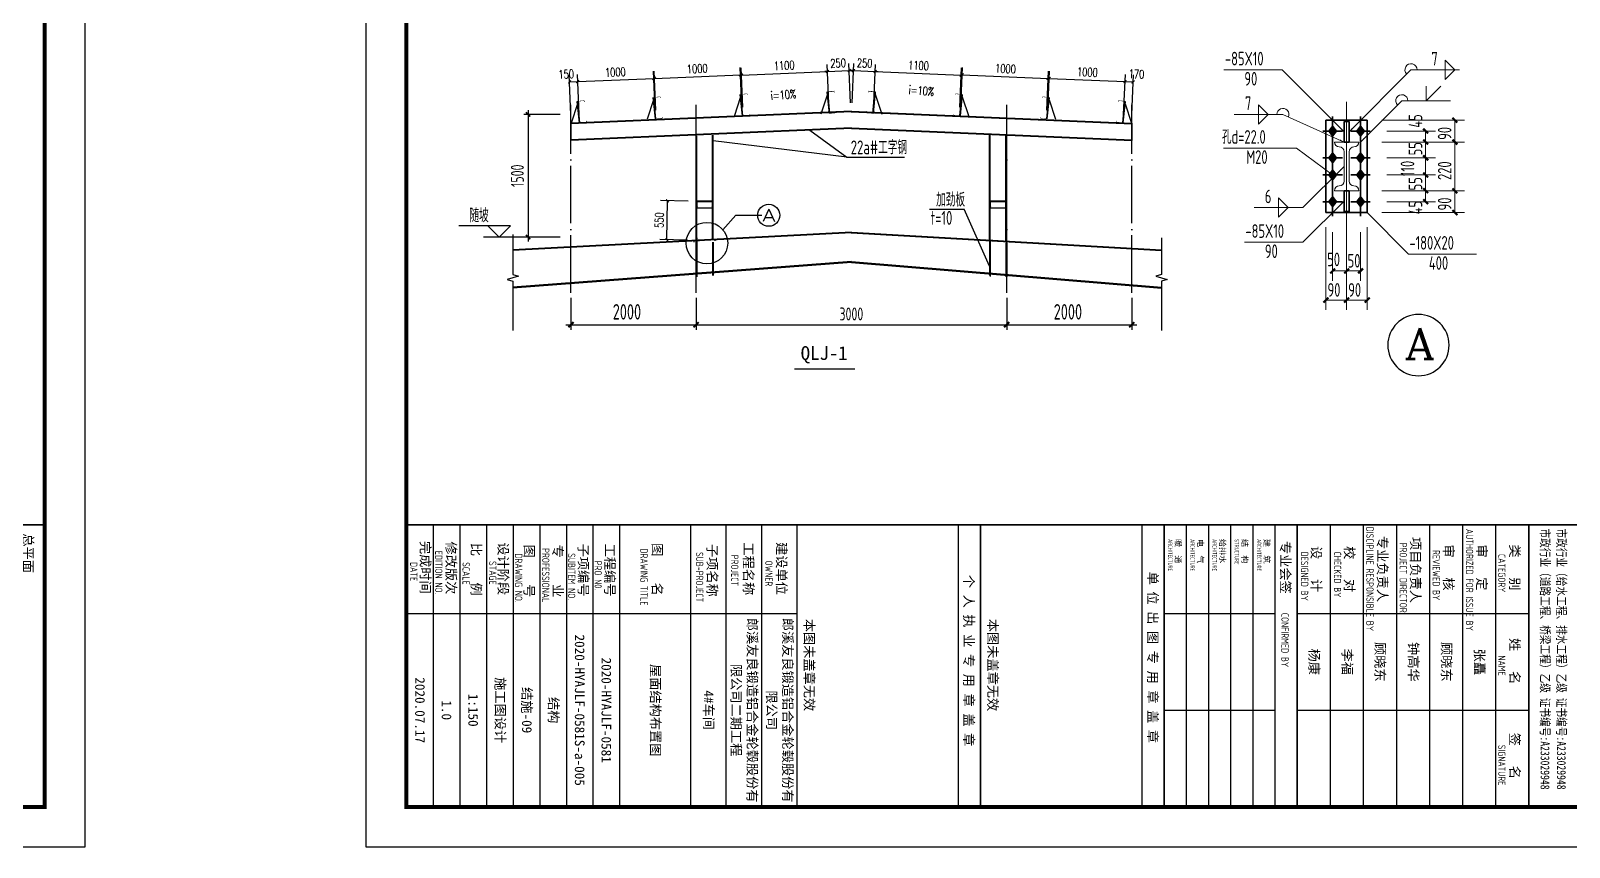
# Model space of a CAD drawing. Extents: x 14475413 to 15955882, y -732572 to -282951.
# Drawn here: x 15180062 to 15237268, y -624475 to -594093 of the extents above; entities that cross this region are included whole.
import ezdxf
from ezdxf.enums import TextEntityAlignment as Align

# ---------------------------------------------------------------- set-up
doc = ezdxf.new("R2010")
doc.units = 0
doc.header["$LTSCALE"] = 1000
doc.header["$MEASUREMENT"] = 0
doc.linetypes.add('6', pattern=[8.75, 5, -1.25, 1.25, -1.25])
doc.linetypes.add('DOTE', pattern=[2.42, 2, -0.2, 0.02, -0.2])
for name, color, linetype, lineweight in [('10', 7, 'Continuous', 35), ('1000', 2, 'Continuous', 35), ('尺寸标注', 9, 'Continuous', 18), ('焊缝标注', 9, 'Continuous', 18), ('编号标注', 9, 'Continuous', 18), ('螺栓孔标注', 9, 'Continuous', 18), ('钢板标注', 9, 'Continuous', 18)]:
    doc.layers.add(name, color=color, linetype=linetype, lineweight=lineweight)
for name, color, linetype in [('3T_WOOD', 21, 'Continuous'), ('AXIS_TEXT', 7, 'Continuous'), ('CCX', 140, 'Continuous'), ('DOTE', 1, 'DOTE'), ('OTHER', 7, 'Continuous'), ('PUB_DIM', 3, 'Continuous'), ('PUB_TEXT', 7, 'Continuous'), ('PUB_TITLE', 4, 'Continuous'), ('ROOF', 4, 'Continuous'), ('TEXT', 7, 'Continuous'), ('TK', 4, 'Continuous')]:
    doc.layers.add(name, color=color, linetype=linetype)
doc.styles.add('-宋体', font='', dxfattribs={"width": 0.8})
doc.styles.add('_TCH_AXIS', font='COMPLEX', dxfattribs={"bigfont": 'GBCBIG'})
doc.styles.add('_TCH_DIM', font='SIMPLEX', dxfattribs={"bigfont": 'GBCBIG'})
doc.styles.add('_TCH_DIM_T3', font='SIMPLEX', dxfattribs={"width": 0.705882, "bigfont": 'GBCBIG'})
doc.styles.add('COMP', font='COMPLEX.shx', dxfattribs={"bigfont": 'hztxt'})
doc.styles.add('COMPLEX', font='COMPLEX')
doc.styles.add('TSSD_Dimension', font='Tssdeng.shx', dxfattribs={"width": 0.7, "bigfont": 'hztxt.shx'})
doc.styles.add('TSSD_REIN', font='tssdeng.shx', dxfattribs={"width": 0.7, "bigfont": 'tssdchn.shx'})
doc.styles.add('图签宋体', font='', dxfattribs={"height": 300})
doc.styles.get('-宋体').set_extended_font_data('SimSun')
doc.styles.get('图签宋体').set_extended_font_data('NSimSun')
doc.dimstyles.new('_TCH_ARCH&&100', dxfattribs={"dimtxt": 297.5, "dimasz": 100, "dimexe": 250, "dimexo": 300, "dimgap": 126.25, "dimtad": 1, "dimdec": 0, "dimzin": 0, "dimdsep": 46, "dimtxsty": '_TCH_DIM_T3', "dimblk": 'ARCHTICK', "dimcen": 0.09, "dimclrt": 7, "dimazin": 2, "dimtfac": 1, "dimtdec": 0, "dimtix": 1, "dimtmove": 2, "dimatfit": 3, "dimfxl": 0, "dimtolj": 1, "dimtzin": 0, "dimarcsym": 0})
doc.dimstyles.new('TSSD_100_150', dxfattribs={"dimtxt": 450, "dimasz": 150, "dimexe": 150, "dimexo": 375, "dimgap": 150, "dimtad": 1, "dimdec": 0, "dimlfac": 0.666667, "dimzin": 0, "dimdsep": 46, "dimtxsty": 'TSSD_Dimension', "dimblk": 'ARCHTICK', "dimcen": 0, "dimdle": 150, "dimclrt": 7, "dimadec": 0, "dimazin": 0, "dimtfac": 1, "dimtdec": 0, "dimtix": 1, "dimtmove": 2, "dimatfit": 3, "dimldrblk": 'ARCHTICK', "dimfxl": 0, "dimtolj": 1, "dimtzin": 0, "dimarcsym": 0})

# ---------------------------------------------------------------- blocks, each defined once
blk = doc.blocks.new('GeYuanFrame_06426440', base_point=(20.09, 4.53))
at = {"layer": 'PUB_TITLE'}
for points in [[(1013.09, 235.33), (1013.09, 292.73)], [(1037.09, 235.33), (1037.09, 292.73)], [(1013.09, 202.33), (1013.09, 229.83)], [(1037.09, 202.33), (1037.09, 229.83)], [(1013.09, 14.53), (1013.09, 111.33)]]:
    blk.add_lwpolyline(points, dxfattribs=at)
at = {"layer": 'TK'}
for p, q in [((991.09, 284.53), (1061.09, 284.53)), ((991.09, 276.33), (1061.09, 276.33)), ((991.09, 268.13), (1061.09, 268.13)), ((991.09, 259.93), (1061.09, 259.93)), ((991.09, 251.73), (1061.09, 251.73)), ((991.09, 243.53), (1061.09, 243.53)), ((991.09, 235.33), (1061.09, 235.33)), ((991.09, 235.33), (1061.09, 235.33)), ((991.09, 102.53), (1061.09, 102.53)), ((991.09, 93.73), (1061.09, 93.73)), ((991.09, 84.93), (1013.09, 84.93)), ((991.09, 84.93), (1061.09, 84.93)), ((991.09, 67.37), (1061.09, 67.37)), ((991.09, 67.33), (1061.09, 67.33)), ((991.09, 60.77), (1061.09, 60.77)), ((991.09, 54.17), (1061.09, 54.17)), ((991.09, 47.57), (1061.09, 47.57)), ((991.09, 40.97), (1061.09, 40.97)), ((991.09, 34.37), (1061.09, 34.37)), ((991.09, 27.77), (1061.09, 27.77)), ((991.09, 21.17), (1061.09, 21.17)), ((991.09, 14.53), (1061.09, 14.53))]:
    blk.add_line(p, q, dxfattribs=at)
blk.add_lwpolyline([(20.09, 4.53), (20.09, 598.53), (1071.09, 598.53), (1071.09, 4.53)], close=True, dxfattribs=at)
at = {"layer": 'TK', "const_width": 1}
blk.add_lwpolyline([(45.09, 588.53), (1061.09, 588.53), (1061.09, 14.53), (45.09, 14.53)], close=True, dxfattribs=at)
at = {"layer": 'TK'}
for points, const_width in [([(991.09, 588.53), (991.09, 14.53)], 0.4), ([(991.09, 292.73), (1061.09, 292.73)], 0.35), ([(991.09, 292.73), (1061.09, 292.73)], 0.35), ([(991.09, 235.33), (1061.09, 235.33)], 0.35), ([(991.09, 202.33), (1061.09, 202.33)], 0.35), ([(991.09, 156.83), (1061.09, 156.83)], 0.35), ([(991.09, 111.33), (1061.09, 111.33)], 0.35), ([(991.09, 67.37), (1061.09, 67.37)], 0.35)]:
    blk.add_lwpolyline(points, dxfattribs=dict(at, const_width=const_width))
for points in [[(991.09, 292.73), (1061.09, 292.73)], [(991.09, 235.33), (1061.09, 235.33)], [(991.09, 229.83), (1061.09, 229.83)], [(991.09, 224.33), (1061.09, 224.33)], [(991.09, 218.83), (1061.09, 218.83)], [(991.09, 213.33), (1061.09, 213.33)], [(991.09, 207.83), (1061.09, 207.83)], [(991.09, 202.33), (1061.09, 202.33)], [(991.09, 196.83), (1061.09, 196.83)], [(991.09, 151.33), (1061.09, 151.33)]]:
    blk.add_lwpolyline(points, dxfattribs=at)
for s, height, style, width, p in [('市政行业（给水工程、排水工程）乙级 证书编号:A233029948', 2.2, '-宋体', 0.8, (992, 299.74)), ('市政行业（道路工程、桥梁工程）乙级 证书编号:A233029948', 2.2, '-宋体', 0.8, (992, 295.69)), ('CATEGORY', 1.8, 'TSSD_REIN', 0.7, (998.32, 285.17)), ('NAME', 1.8, 'TSSD_REIN', 0.7, (1023.51, 285.17)), ('SIGNATURE', 1.8, 'TSSD_REIN', 0.7, (1045.66, 285.17)), ('AUTHORIZED FOR ISSUE BY', 1.8, 'TSSD_REIN', 0.7, (992.12, 277.17)), ('REVIEWED BY', 1.8, 'TSSD_REIN', 0.7, (997.36, 268.91)), ('PROJECT DIRECTOR', 1.8, 'TSSD_REIN', 0.7, (995.55, 260.74)), ('DISCIPLINE RESPONSIBLE BY', 1.8, 'TSSD_REIN', 0.7, (991.57, 252.48)), ('CHECKED BY', 1.8, 'TSSD_REIN', 0.7, (997.75, 244.44)), ('DESIGNED BY', 1.8, 'TSSD_REIN', 0.7, (997.76, 236.27)), ('CONFIRMED BY', 1.8, 'TSSD_REIN', 0.7, (1012.94, 231.42)), ('ARCHITECTURE', 1.08, 'TSSD_REIN', 0.7, (994.65, 225.34)), ('STRUCTURE', 1.08, 'TSSD_REIN', 0.7, (994.65, 219.84)), ('ARCHITECTURE', 1.08, 'TSSD_REIN', 0.7, (994.65, 214.34)), ('ARCHITECTURE', 1.08, 'TSSD_REIN', 0.7, (994.65, 208.84)), ('ARCHITECTURE', 1.08, 'TSSD_REIN', 0.7, (994.65, 203.34)), ('OWNER', 1.8, 'TSSD_REIN', 0.7, (999.98, 103.48)), ('PROJECT', 1.8, 'TSSD_REIN', 0.7, (998.52, 95.02)), ('SUB-PROJECT', 1.8, 'TSSD_REIN', 0.7, (997.86, 86.3)), ('DRAWING TITLE', 1.8, 'TSSD_REIN', 0.7, (996.97, 72.53)), ('PRO N0.', 1.8, 'TSSD_REIN', 0.7, (1000.01, 61.15)), ('SUBITEM NO.', 1.8, 'TSSD_REIN', 0.7, (998.15, 54.58)), ('PROFESSIONAL', 1.8, 'TSSD_REIN', 0.8, (996.88, 48.15)), ('DRAWING NO.', 1.8, 'TSSD_REIN', 0.7, (998.19, 41.45)), ('STAGE', 1.8, 'TSSD_REIN', 0.7, (1000.09, 35.03)), ('SCALE', 1.8, 'TSSD_REIN', 0.7, (1000.38, 28.42)), ('EDITION NO.', 1.8, 'TSSD_REIN', 0.8, (997.53, 21.64)), ('DATE', 1.8, 'TSSD_REIN', 0.7, (1000.33, 15.45))]:
    blk.add_text(s, height=height, dxfattribs=dict(at, style=style, width=width)).set_placement(p)
at = {"layer": 'TK', "style": '图签宋体'}
for s, height, p in [('类   别', 2.4, (995.97, 288.09)), ('姓   名', 2.4, (1019.2, 288.09)), ('签   名', 2.4, (1042.68, 288.09)), ('审   定', 2.4, (995.97, 279.89)), ('审   核', 2.4, (995.97, 271.69)), ('项目负责人', 2.4, (994.13, 263.49)), ('专业负责人', 2.4, (993.89, 255.29)), ('校   对', 2.4, (996.38, 247.09)), ('设   计', 2.4, (996.36, 238.89)), ('专业会签', 2.4, (995.12, 231.24)), ('建  筑', 1.44, (994.61, 227.11)), ('结  构', 1.44, (994.61, 221.61)), ('给排水', 1.44, (994.61, 216.11)), ('电  气', 1.44, (994.61, 210.61)), ('暖  通', 1.44, (994.61, 205.11)), ('单 位 出 图 专 用 章 盖 章', 2.4, (1002.72, 198.35)), ('本图未盖章无效', 2.4, (1014.43, 158.7)), ('个 人 执 业 专 用 章 盖 章', 2.4, (1003.52, 152.77)), ('本图未盖章无效', 2.4, (1014.43, 113.2)), ('建设单位', 2.4, (995.39, 106.33)), ('工程名称', 2.4, (995.47, 98.12)), ('子项名称', 2.4, (995.85, 89.14)), ('图    名', 2.4, (995.63, 75.5)), ('工程编号', 2.4, (995.77, 63.77)), ('子项编号', 2.4, (995.77, 57.19)), ('专    业', 2.4, (996.01, 50.88)), ('图    号', 2.4, (996.02, 43.77)), ('设计阶段', 2.4, (995.45, 37.32)), ('比    例', 2.4, (995.59, 30.63)), ('修改版次', 2.4, (995.24, 24.41)), ('完成时间', 2.4, (995.11, 18.02))]:
    blk.add_text(s, height=height, dxfattribs=at).set_placement(p)
at = {"layer": 'TK', "char_height": 2.4, "attachment_point": 5, "style": '图签宋体'}
for s, insert, width in [('张矗', (1025.09, 280.4), 24), ('顾晓东', (1025.09, 272.23), 24), ('钟高华', (1025.09, 264.03), 24), ('顾晓东', (1025.09, 255.76), 24), ('李福', (1025.09, 247.63), 24), ('杨康', (1025.09, 239.43), 24), ('郎溪友良锻造铝合金轮毂股份有限公司', (1037.09, 106.93), 48), ('郎溪友良锻造铝合金轮毂股份有限公司二期工程', (1037.09, 98.13), 48), ('4#车间', (1037.09, 89.33), 48), ('屋面结构布置图', (1037.09, 76.13), 48), ('2020-HYAJLF-0581', (1037.09, 64.07), 48), ('2020-HYAJLF-0581S-a-005', (1037.09, 57.47), 48), ('结构', (1037.09, 50.87), 48), ('结施-09', (1037.09, 44.27), 48), ('施工图设计', (1037.09, 37.67), 48), ('1:150', (1037.09, 31.07), 48), ('1.0', (1037.09, 24.47), 48), ('2020.07.17', (1037.09, 17.88), 48)]:
    blk.add_mtext(s, dxfattribs=dict(at, insert=insert, width=width))
blk = doc.blocks.new('3W43SS')
at = {"const_width": 79.4}
blk.add_lwpolyline([(8045610, 1074807, 1), (8047878, 1074807, 1)], format="xyb", close=True, dxfattribs=at)
at = {"layer": '10', "color": 2}
for p, q in [((8043568, 1083271), (8043568, 1082191)), ((8044601, 1083271), (8044601, 1082191)), ((8043928, 1082731), (8043208, 1082731)), ((8044961, 1082731), (8044241, 1082731)), ((8043568, 1082281), (8043568, 1081201)), ((8044601, 1082281), (8044601, 1081201)), ((8043928, 1081741), (8043208, 1081741)), ((8043568, 1081648), (8043568, 1080568)), ((8044961, 1081741), (8044241, 1081741)), ((8044601, 1081648), (8044601, 1080568)), ((8043928, 1081108), (8043208, 1081108)), ((8044961, 1081108), (8044241, 1081108)), ((8043568, 1080658), (8043568, 1079578)), ((8044601, 1080658), (8044601, 1079578)), ((8043928, 1080118), (8043208, 1080118)), ((8044961, 1080118), (8044241, 1080118))]:
    blk.add_line(p, q, dxfattribs=at)
for points in [[(8043568, 1082965), (8043388, 1082731), (8043748, 1082731), (8043568, 1082497)], [(8044601, 1082965), (8044421, 1082731), (8044781, 1082731), (8044601, 1082497)], [(8043568, 1081975), (8043388, 1081741), (8043748, 1081741), (8043568, 1081507)], [(8044601, 1081975), (8044421, 1081741), (8044781, 1081741), (8044601, 1081507)], [(8043568, 1081342), (8043388, 1081108), (8043748, 1081108), (8043568, 1080874)], [(8044601, 1081342), (8044421, 1081108), (8044781, 1081108), (8044601, 1080874)], [(8043568, 1080352), (8043388, 1080118), (8043748, 1080118), (8043568, 1079884)], [(8044601, 1080352), (8044421, 1080118), (8044781, 1080118), (8044601, 1079884)]]:
    blk.add_solid(points, dxfattribs=at)
at = {"layer": '1000'}
for p, q in [((8043320, 1083136), (8043320, 1079713)), ((8044850, 1083136), (8043320, 1083136)), ((8044175, 1083091), (8043995, 1083091)), ((8043995, 1083091), (8043995, 1082326)), ((8044175, 1082326), (8044175, 1083091)), ((8044850, 1079713), (8044850, 1083136)), ((8043995, 1082326), (8044175, 1082326)), ((8043995, 1080523), (8044175, 1080523)), ((8043995, 1079758), (8043995, 1080523)), ((8044175, 1080523), (8044175, 1079758)), ((8043320, 1079713), (8044850, 1079713)), ((8044175, 1079758), (8043995, 1079758))]:
    blk.add_line(p, q, dxfattribs=at)
at = {"layer": '尺寸标注', "color": 0}
for p, q in [((8045390, 1083136), (8048450, 1083136)), ((8045570, 1082731), (8047370, 1082731)), ((8047010, 1082326), (8047010, 1082731)), ((8048090, 1082326), (8048090, 1083136)), ((8045390, 1082326), (8048450, 1082326)), ((8045390, 1082326), (8048450, 1082326)), ((8045570, 1082326), (8047370, 1082326)), ((8045570, 1082326), (8047370, 1082326)), ((8047010, 1081741), (8047010, 1082326)), ((8048090, 1080523), (8048090, 1082326)), ((8045570, 1081741), (8047370, 1081741)), ((8045570, 1081741), (8047370, 1081741)), ((8047010, 1081108), (8047010, 1081741)), ((8045570, 1081108), (8047370, 1081108)), ((8045570, 1081108), (8047370, 1081108)), ((8047010, 1080523), (8047010, 1081108)), ((8045390, 1080523), (8048450, 1080523)), ((8045390, 1080523), (8048450, 1080523)), ((8045570, 1080523), (8047370, 1080523)), ((8045570, 1080523), (8047370, 1080523)), ((8047010, 1080118), (8047010, 1080523)), ((8048090, 1079713), (8048090, 1080523)), ((8045570, 1080118), (8047370, 1080118)), ((8045390, 1079713), (8048450, 1079713)), ((8043320, 1079173), (8043320, 1076113)), ((8043568, 1078993), (8043568, 1077193)), ((8044085, 1079173), (8044085, 1076113)), ((8044085, 1079173), (8044085, 1076113)), ((8044085, 1078993), (8044085, 1077193)), ((8044085, 1078993), (8044085, 1077193)), ((8044601, 1078993), (8044601, 1077193)), ((8044850, 1079173), (8044850, 1076113)), ((8043568, 1077553), (8044085, 1077553)), ((8044085, 1077553), (8044601, 1077553)), ((8043320, 1076473), (8044085, 1076473)), ((8044085, 1076473), (8044850, 1076473))]:
    blk.add_line(p, q, dxfattribs=at)
at = {"layer": '尺寸标注', "color": 3}
for p, q in [((8043635, 1082326), (8044535, 1082326)), ((8043815, 1082146), (8043815, 1082146)), ((8044355, 1082146), (8044355, 1082146)), ((8043995, 1080883), (8043995, 1081966)), ((8044175, 1080883), (8044175, 1081966)), ((8043635, 1080523), (8044535, 1080523)), ((8043815, 1080703), (8043815, 1080703)), ((8044355, 1080703), (8044355, 1080703))]:
    blk.add_line(p, q, dxfattribs=at)
at = {"layer": '尺寸标注', "color": 0, "const_width": 81}
for points in [[(8048000, 1083226), (8048180, 1083046)], [(8046920, 1082821), (8047100, 1082641)], [(8046920, 1082416), (8047100, 1082236)], [(8046920, 1082416), (8047100, 1082236)], [(8048000, 1082416), (8048180, 1082236)], [(8048000, 1082416), (8048180, 1082236)], [(8046920, 1081831), (8047100, 1081651)], [(8046920, 1081831), (8047100, 1081651)], [(8046920, 1081198), (8047100, 1081018)], [(8046920, 1081198), (8047100, 1081018)], [(8046920, 1080613), (8047100, 1080433)], [(8046920, 1080613), (8047100, 1080433)], [(8048000, 1080613), (8048180, 1080433)], [(8048000, 1080613), (8048180, 1080433)], [(8046920, 1080208), (8047100, 1080028)], [(8048000, 1079803), (8048180, 1079623)], [(8043478, 1077463), (8043658, 1077643)], [(8043995, 1077463), (8044175, 1077643)], [(8043995, 1077463), (8044175, 1077643)], [(8044511, 1077463), (8044691, 1077643)], [(8043230, 1076383), (8043410, 1076563)], [(8043995, 1076383), (8044175, 1076563)], [(8043995, 1076383), (8044175, 1076563)], [(8044760, 1076383), (8044940, 1076563)]]:
    blk.add_lwpolyline(points, dxfattribs=at)
at = {"layer": '尺寸标注'}
for centre, start, end in [((8043815, 1082326, -2700), 180, 270), ((8043815, 1081966, -2700), 360, 90), ((8044355, 1081966, -2700), 90, 180), ((8044355, 1082326, -2700), 270, 0), ((8043815, 1080523, -2700), 90, 180), ((8043815, 1080883, -2700), 270, 0), ((8044355, 1080883, -2700), 180, 270), ((8044355, 1080523, -2700), 360, 90)]:
    blk.add_arc(centre, 180, start, end, dxfattribs=at)
at = {"layer": '焊缝标注', "color": 0}
for p, q in [((8044175, 1082709), (8046467, 1084999)), ((8046467, 1084999), (8048267, 1084999)), ((8047727, 1084999), (8047727, 1085359)), ((8047727, 1085359), (8048087, 1084999)), ((8047727, 1084999), (8047727, 1084639)), ((8047727, 1084639), (8048087, 1084999)), ((8047029, 1083853), (8047569, 1084393)), ((8047029, 1083853), (8047029, 1084393)), ((8044601, 1082326), (8046129, 1083853)), ((8046129, 1083853), (8047929, 1083853)), ((8041728, 1083349), (8039928, 1083349)), ((8041188, 1083349), (8040828, 1083709)), ((8040828, 1083349), (8040828, 1083709)), ((8041188, 1083349), (8040828, 1082989)), ((8040828, 1083349), (8040828, 1082989)), ((8043995, 1082326), (8041728, 1083349)), ((8043995, 1081425), (8042464, 1079900)), ((8042464, 1079900), (8040664, 1079900)), ((8041564, 1079900), (8041564, 1080260)), ((8041924, 1079900), (8041564, 1080260)), ((8041564, 1079900), (8041564, 1079540)), ((8041924, 1079900), (8041564, 1079540))]:
    blk.add_line(p, q, dxfattribs=at)
for centre, start, end in [((8046467, 1084999), 0, 224.9772), ((8046129, 1083853), 0, 224.9772), ((8041728, 1083349), 335.7129, 180)]:
    blk.add_arc(centre, 225, start, end, dxfattribs=at)
for points in [[(8044175, 1082709), (8044321, 1082817), (8044283, 1082855)], [(8043995, 1082326), (8043842, 1082425), (8043819, 1082376)], [(8044601, 1082326), (8044748, 1082434), (8044709, 1082473)], [(8043995, 1081425), (8043848, 1081317), (8043886, 1081278)]]:
    blk.add_solid(points, dxfattribs=at)
at = {"layer": '编号标注', "color": 7, "linetype": '6'}
blk.add_line((8044085, 1078813), (8044085, 1084036), dxfattribs=at)
at = {"layer": '螺栓孔标注', "color": 0}
for p, q in [((8042227, 1082102), (8039527, 1082102)), ((8043568, 1081108), (8042227, 1082102))]:
    blk.add_line(p, q, dxfattribs=at)
at = {"layer": '螺栓孔标注', "color": 0, "const_width": 18}
blk.add_lwpolyline([(8043577, 1081108, 1), (8043559, 1081108, 1), (8043577, 1081108, 1)], format="xyb", close=True, dxfattribs=at)
at = {"layer": '钢板标注'}
for p, q in [((8041706, 1085002), (8039546, 1085002)), ((8043995, 1082709), (8041706, 1085002)), ((8043995, 1080141), (8042464, 1078616)), ((8044850, 1079713), (8046373, 1078181)), ((8042464, 1078616), (8040304, 1078616)), ((8046373, 1078181), (8048893, 1078181))]:
    blk.add_line(p, q, dxfattribs=at)
at = {"layer": '钢板标注', "const_width": 18}
for points in [[(8044004, 1082709, 1), (8043986, 1082709, 1), (8044004, 1082709, 1)], [(8044004, 1080141, 1), (8043986, 1080141, 1), (8044004, 1080141, 1)], [(8044859, 1079713, 1), (8044841, 1079713, 1), (8044859, 1079713, 1)]]:
    blk.add_lwpolyline(points, format="xyb", close=True, dxfattribs=at)
at = {"style": 'COMP', "width": 2.333333}
blk.add_attdef('A', text='', height=1134, dxfattribs=at).set_placement((8046222, 1074305), (8047356, 1074305), align=Align.FIT)
at = {"layer": 'TEXT', "style": 'TSSD_REIN', "width": 0.7}
for s, p in [('-85X10', (8039582, 1085164)), ('7', (8047223, 1085161)), ('90', (8040302, 1084417)), ('7', (8040324, 1083511)), ('孔d=22.0', (8039473, 1082264)), ('M20', (8040373, 1081517)), ('6', (8041060, 1080062)), ('-85X10', (8040340, 1078778)), ('-180X20', (8046409, 1078343)), ('90', (8041060, 1078031)), ('50', (8043367, 1077729)), ('50', (8044122, 1077679)), ('400', (8047129, 1077596)), ('90', (8043378, 1076599)), ('90', (8044143, 1076599))]:
    blk.add_text(s, height=504, dxfattribs=at).set_placement(p)
for s, p in [('45', (8046884, 1082857)), ('90', (8047964, 1082407)), ('55', (8046884, 1081834)), ('110', (8046590, 1081065)), ('220', (8047964, 1080921)), ('55', (8046884, 1080537)), ('45', (8046884, 1079652)), ('90', (8047964, 1079794))]:
    blk.add_text(s, height=504, rotation=90, dxfattribs=at).set_placement(p)
blk = doc.blocks.new('_ArchTick')
at = {"color": 0, "linetype": 'ByBlock', "const_width": 0.4}
blk.add_lwpolyline([(-0.5, -0.5), (0.5, 0.5)], dxfattribs=at)
blk = doc.blocks.new('*D20')
at = {"layer": 'Defpoints', "color": 0}
for p in [(16481864, -756104), (16480374, -760372), (16481864, -760372)]:
    blk.add_point(p, dxfattribs=at)
at = {"layer": 'PUB_DIM', "color": 0, "lineweight": -2}
for p, q in [((16481489, -756104), (16480224, -756104)), ((16480374, -755954), (16480374, -760522)), ((16481489, -760372), (16480224, -760372))]:
    blk.add_line(p, q, dxfattribs=at)
at = {"layer": 'PUB_DIM', "color": 0, "lineweight": -2, "xscale": 150, "yscale": 150, "zscale": 150}
for p, rotation in [((16480374, -756104), 90), ((16480374, -760372), 270)]:
    blk.add_blockref('_ArchTick', p, dxfattribs=dict(at, rotation=rotation))
at = {"layer": 'PUB_DIM', "color": 7, "insert": (16479999, -758238), "char_height": 450, "attachment_point": 5, "rotation": 90, "style": 'TSSD_Dimension'}
blk.add_mtext('\\A1;1500', dxfattribs=at)
blk = doc.blocks.new('*D21')
at = {"layer": 'Defpoints', "color": 0}
for p in [(16486212, -762278), (16497014, -762278), (16497014, -763424)]:
    blk.add_point(p, dxfattribs=at)
at = {"layer": 'PUB_DIM', "color": 0, "lineweight": -2}
for p, q in [((16486212, -762653), (16486212, -763574)), ((16497014, -762653), (16497014, -763574)), ((16486062, -763424), (16497164, -763424))]:
    blk.add_line(p, q, dxfattribs=at)
at = {"layer": 'PUB_DIM', "color": 0, "lineweight": -2, "xscale": 150, "yscale": 150, "zscale": 150, "rotation": 180}
blk.add_blockref('_ArchTick', (16486212, -763424), dxfattribs=at)
at = {"layer": 'PUB_DIM', "color": 0, "lineweight": -2, "xscale": 150, "yscale": 150, "zscale": 150}
blk.add_blockref('_ArchTick', (16497014, -763424), dxfattribs=at)
at = {"layer": 'PUB_DIM', "color": 7, "insert": (16491613, -763049), "char_height": 450, "attachment_point": 5, "style": 'TSSD_Dimension'}
blk.add_mtext('\\A1;3000', dxfattribs=at)
blk = doc.blocks.new('_AXISO')
blk.add_circle((0, 0), 0.5)
at = {"layer": 'AXIS_TEXT', "style": 'COMPLEX', "width": 1.041667}
blk.add_attdef('A', text='', height=0.56, dxfattribs=at).set_placement((-0.25, -0.28), (0.25, -0.28), align=Align.FIT)
blk = doc.blocks.new('*D1712')
at = {"layer": 'Defpoints', "color": 0}
for p in [(16490784, -754611), (16487851, -756154), (16490844, -756028)]:
    blk.add_point(p, dxfattribs=at)
at = {"layer": 'PUB_DIM', "color": 0, "lineweight": -2}
for p, q in [((16487839, -755854), (16487781, -754488)), ((16487792, -754738), (16490784, -754611)), ((16490832, -755728), (16490774, -754362))]:
    blk.add_line(p, q, dxfattribs=at)
at = {"layer": 'PUB_DIM', "color": 0, "lineweight": -2, "xscale": 100, "yscale": 100, "zscale": 100}
for p, rotation in [((16487792, -754738), 182.4137887181557), ((16490784, -754611), 2.413788718155653)]:
    blk.add_blockref('_ArchTick', p, dxfattribs=dict(at, rotation=rotation))
at = {"layer": 'PUB_DIM', "color": 7, "insert": (16489276, -754400), "char_height": 297.5, "attachment_point": 5, "rotation": 2.4138, "style": '_TCH_DIM_T3'}
blk.add_mtext('\\A1;1100', dxfattribs=at)
blk = doc.blocks.new('*D1713')
at = {"layer": 'Defpoints', "color": 0}
for p in [(16491541, -754580), (16490844, -756028), (16491600, -755996)]:
    blk.add_point(p, dxfattribs=at)
at = {"layer": 'PUB_DIM', "color": 0, "lineweight": -2}
for p, q in [((16490784, -754611), (16490685, -754616)), ((16490832, -755728), (16490774, -754362)), ((16490784, -754611), (16491541, -754580)), ((16491588, -755696), (16491530, -754330)), ((16491541, -754580), (16491641, -754575))]:
    blk.add_line(p, q, dxfattribs=at)
at = {"layer": 'PUB_DIM', "color": 0, "lineweight": -2, "xscale": 100, "yscale": 100, "zscale": 100}
for p, rotation in [((16490784, -754611), 2.413788718190419), ((16491541, -754580), 182.4137887181904)]:
    blk.add_blockref('_ArchTick', p, dxfattribs=dict(at, rotation=rotation))
at = {"layer": 'PUB_DIM', "color": 7, "insert": (16491151, -754321), "char_height": 297.5, "attachment_point": 5, "rotation": 2.4138, "style": '_TCH_DIM_T3'}
blk.add_mtext('\\A1;250', dxfattribs=at)
blk = doc.blocks.new('*D1714')
at = {"layer": 'Defpoints', "color": 0}
for p in [(16487761, -754724), (16484828, -756257), (16487821, -756131)]:
    blk.add_point(p, dxfattribs=at)
at = {"layer": 'PUB_DIM', "color": 0, "lineweight": -2}
for p, q in [((16484815, -755958), (16484758, -754600)), ((16484768, -754850), (16487761, -754724)), ((16487808, -755832), (16487751, -754474))]:
    blk.add_line(p, q, dxfattribs=at)
at = {"layer": 'PUB_DIM', "color": 0, "lineweight": -2, "xscale": 100, "yscale": 100, "zscale": 100}
for p, rotation in [((16484768, -754850), 182.4137887181557), ((16487761, -754724), 2.413788718155653)]:
    blk.add_blockref('_ArchTick', p, dxfattribs=dict(at, rotation=rotation))
at = {"layer": 'PUB_DIM', "color": 7, "insert": (16486253, -754512), "char_height": 297.5, "attachment_point": 5, "rotation": 2.4138, "style": '_TCH_DIM_T3'}
blk.add_mtext('\\A1;1000', dxfattribs=at)
blk = doc.blocks.new('*D1715')
at = {"layer": 'Defpoints', "color": 0}
for p in [(16482096, -754963), (16481875, -756408), (16482157, -756396)]:
    blk.add_point(p, dxfattribs=at)
at = {"layer": 'PUB_DIM', "color": 0, "lineweight": -2}
for p, q in [((16481863, -756108), (16481804, -754725)), ((16482144, -756096), (16482086, -754713)), ((16481815, -754975), (16482096, -754963))]:
    blk.add_line(p, q, dxfattribs=at)
at = {"layer": 'PUB_DIM', "color": 0, "lineweight": -2, "xscale": 100, "yscale": 100, "zscale": 100}
for p, rotation in [((16481815, -754975), 182.4137887181279), ((16482096, -754963), 2.413788718127906)]:
    blk.add_blockref('_ArchTick', p, dxfattribs=dict(at, rotation=rotation))
at = {"layer": 'PUB_DIM', "color": 7, "insert": (16481697, -754702), "char_height": 297.5, "attachment_point": 5, "rotation": 2.4138, "style": '_TCH_DIM_T3'}
blk.add_mtext('\\A1;150', dxfattribs=at)
blk = doc.blocks.new('*D1716')
at = {"layer": 'Defpoints', "color": 0}
for p in [(16484739, -754851), (16482157, -756396), (16484799, -756284)]:
    blk.add_point(p, dxfattribs=at)
at = {"layer": 'PUB_DIM', "color": 0, "lineweight": -2}
for p, q in [((16482144, -756096), (16482086, -754713)), ((16484786, -755985), (16484728, -754602)), ((16482096, -754963), (16484739, -754851))]:
    blk.add_line(p, q, dxfattribs=at)
at = {"layer": 'PUB_DIM', "color": 0, "lineweight": -2, "xscale": 100, "yscale": 100, "zscale": 100}
for p, rotation in [((16484739, -754851), 2.413788718131977), ((16482096, -754963), 182.4137887181319)]:
    blk.add_blockref('_ArchTick', p, dxfattribs=dict(at, rotation=rotation))
at = {"layer": 'PUB_DIM', "color": 7, "insert": (16483406, -754632), "char_height": 297.5, "attachment_point": 5, "rotation": 2.4138, "style": '_TCH_DIM_T3'}
blk.add_mtext('\\A1;1000', dxfattribs=at)
blk = doc.blocks.new('*D1717')
at = {"layer": 'Defpoints', "color": 0}
for p in [(16495434, -754738), (16492381, -756028), (16495374, -756154)]:
    blk.add_point(p, dxfattribs=at)
at = {"layer": 'PUB_DIM', "color": 0, "lineweight": -2}
for p, q in [((16492394, -755728), (16492452, -754362)), ((16492441, -754611), (16495434, -754738)), ((16495387, -755854), (16495444, -754488))]:
    blk.add_line(p, q, dxfattribs=at)
at = {"layer": 'PUB_DIM', "color": 0, "lineweight": -2, "xscale": 100, "yscale": 100, "zscale": 100}
for p, rotation in [((16492441, -754611), 177.5862112818444), ((16495434, -754738), 357.5862112818443)]:
    blk.add_blockref('_ArchTick', p, dxfattribs=dict(at, rotation=rotation))
at = {"layer": 'PUB_DIM', "color": 7, "insert": (16493949, -754400), "char_height": 297.5, "attachment_point": 5, "rotation": 357.5862, "style": '_TCH_DIM_T3'}
blk.add_mtext('\\A1;1100', dxfattribs=at)
blk = doc.blocks.new('*D1718')
at = {"layer": 'Defpoints', "color": 0}
for p in [(16492441, -754611), (16491625, -755996), (16492381, -756028)]:
    blk.add_point(p, dxfattribs=at)
at = {"layer": 'PUB_DIM', "color": 0, "lineweight": -2}
for p, q in [((16491685, -754580), (16491585, -754575)), ((16491638, -755696), (16491695, -754330)), ((16491685, -754580), (16492441, -754611)), ((16492394, -755728), (16492452, -754362)), ((16492441, -754611), (16492541, -754616))]:
    blk.add_line(p, q, dxfattribs=at)
at = {"layer": 'PUB_DIM', "color": 0, "lineweight": -2, "xscale": 100, "yscale": 100, "zscale": 100}
for p, rotation in [((16491685, -754580), 357.5862112818095), ((16492441, -754611), 177.5862112818096)]:
    blk.add_blockref('_ArchTick', p, dxfattribs=dict(at, rotation=rotation))
at = {"layer": 'PUB_DIM', "color": 7, "insert": (16492075, -754321), "char_height": 297.5, "attachment_point": 5, "rotation": 357.5862, "style": '_TCH_DIM_T3'}
blk.add_mtext('\\A1;250', dxfattribs=at)
blk = doc.blocks.new('*D1719')
at = {"layer": 'Defpoints', "color": 0}
for p in [(16498457, -754850), (16495405, -756131), (16498398, -756257)]:
    blk.add_point(p, dxfattribs=at)
at = {"layer": 'PUB_DIM', "color": 0, "lineweight": -2}
for p, q in [((16495418, -755832), (16495475, -754474)), ((16495464, -754724), (16498457, -754850)), ((16498411, -755958), (16498468, -754600))]:
    blk.add_line(p, q, dxfattribs=at)
at = {"layer": 'PUB_DIM', "color": 0, "lineweight": -2, "xscale": 100, "yscale": 100, "zscale": 100}
for p, rotation in [((16495464, -754724), 177.5862112818444), ((16498457, -754850), 357.5862112818443)]:
    blk.add_blockref('_ArchTick', p, dxfattribs=dict(at, rotation=rotation))
at = {"layer": 'PUB_DIM', "color": 7, "insert": (16496972, -754512), "char_height": 297.5, "attachment_point": 5, "rotation": 357.5862, "style": '_TCH_DIM_T3'}
blk.add_mtext('\\A1;1000', dxfattribs=at)
blk = doc.blocks.new('*D1720')
at = {"layer": 'Defpoints', "color": 0}
for p in [(16501411, -754975), (16501069, -756396), (16501350, -756408)]:
    blk.add_point(p, dxfattribs=at)
at = {"layer": 'PUB_DIM', "color": 0, "lineweight": -2}
for p, q in [((16501081, -756096), (16501140, -754713)), ((16501363, -756108), (16501421, -754725)), ((16501129, -754963), (16501411, -754975))]:
    blk.add_line(p, q, dxfattribs=at)
at = {"layer": 'PUB_DIM', "color": 0, "lineweight": -2, "xscale": 100, "yscale": 100, "zscale": 100}
for p, rotation in [((16501129, -754963), 177.5862112818721), ((16501411, -754975), 357.5862112818721)]:
    blk.add_blockref('_ArchTick', p, dxfattribs=dict(at, rotation=rotation))
at = {"layer": 'PUB_DIM', "color": 7, "insert": (16501528, -754702), "char_height": 297.5, "attachment_point": 5, "rotation": 357.5862, "style": '_TCH_DIM_T3'}
blk.add_mtext('\\A1;170', dxfattribs=at)
blk = doc.blocks.new('*D1721')
at = {"layer": 'Defpoints', "color": 0}
for p in [(16501129, -754963), (16498427, -756284), (16501069, -756396)]:
    blk.add_point(p, dxfattribs=at)
at = {"layer": 'PUB_DIM', "color": 0, "lineweight": -2}
for p, q in [((16498439, -755985), (16498498, -754602)), ((16501081, -756096), (16501140, -754713)), ((16498487, -754851), (16501129, -754963))]:
    blk.add_line(p, q, dxfattribs=at)
at = {"layer": 'PUB_DIM', "color": 0, "lineweight": -2, "xscale": 100, "yscale": 100, "zscale": 100}
for p, rotation in [((16498487, -754851), 177.586211281868), ((16501129, -754963), 357.586211281868)]:
    blk.add_blockref('_ArchTick', p, dxfattribs=dict(at, rotation=rotation))
at = {"layer": 'PUB_DIM', "color": 7, "insert": (16499820, -754632), "char_height": 297.5, "attachment_point": 5, "rotation": 357.5862, "style": '_TCH_DIM_T3'}
blk.add_mtext('\\A1;1000', dxfattribs=at)
blk = doc.blocks.new('*D1722')
at = {"layer": 'Defpoints', "color": 0}
for p in [(16485221, -759108), (16486236, -759126), (16486212, -760483)]:
    blk.add_point(p, dxfattribs=at)
at = {"layer": 'PUB_DIM', "color": 0, "lineweight": -2}
for p, q in [((16485936, -759120), (16484971, -759103)), ((16485197, -760465), (16485221, -759108)), ((16485912, -760477), (16484947, -760460))]:
    blk.add_line(p, q, dxfattribs=at)
at = {"layer": 'PUB_DIM', "color": 0, "lineweight": -2, "xscale": 100, "yscale": 100, "zscale": 100}
for p, rotation in [((16485221, -759108), 88.98680070549963), ((16485197, -760465), 268.9868007054996)]:
    blk.add_blockref('_ArchTick', p, dxfattribs=dict(at, rotation=rotation))
at = {"layer": 'PUB_DIM', "color": 7, "insert": (16484934, -759781), "char_height": 297.5, "attachment_point": 5, "rotation": 88.9868, "style": '_TCH_DIM_T3'}
blk.add_mtext('\\A1;550', dxfattribs=at)
blk = doc.blocks.new('GeYuanFrame_87403653', base_point=(20.09, 4.53))
at = {"layer": 'TK'}
blk.add_lwpolyline([(20.09, 4.53), (20.09, 598.53), (1071.09, 598.53), (1071.09, 4.53)], close=True, dxfattribs=at)
at = {"layer": 'TK', "const_width": 1}
blk.add_lwpolyline([(45.09, 588.53), (1061.09, 588.53), (1061.09, 14.53), (45.09, 14.53)], close=True, dxfattribs=at)
at = {"layer": 'TK', "const_width": 0.4}
blk.add_lwpolyline([(991.09, 588.53), (991.09, 14.53)], dxfattribs=at)
at = {"layer": 'TK', "style": '图签宋体'}
blk.add_text('总平面', height=2.4, dxfattribs=at).set_placement((993.23, 583.28))
blk = doc.blocks.new('3221321321321')
for p, q in [((16490847.5, -756061.3), (16490772.8, -755314.9)), ((16490848.6, -756072.5), (16490773.9, -755326.2)), ((16490865.4, -756059.5), (16490790.7, -755313.2)), ((16490866.5, -756070.7), (16490791.8, -755324.4)), ((16492359.1, -756070.7), (16492433.8, -755324.4)), ((16492360.2, -756059.5), (16492434.9, -755313.2)), ((16492377, -756072.5), (16492451.7, -755326.2)), ((16492378.1, -756061.3), (16492452.8, -755314.9)), ((16482090.4, -755732.2), (16481866.9, -756411)), ((16482156.8, -756395.7), (16482082.1, -755649.4)), ((16482174.7, -756393.9), (16482100, -755647.6)), ((16484733, -755596.8), (16484509.6, -756275.6)), ((16484799.5, -756260.3), (16484724.7, -755514)), ((16484817.4, -756258.5), (16484742.7, -755512.2)), ((16487756.7, -755493.4), (16487533.3, -756172.1)), ((16487823.1, -756156.8), (16487748.4, -755410.5)), ((16487841, -756155), (16487766.3, -755408.7)), ((16490781.1, -755397.8), (16490553, -756090.7)), ((16492444.5, -755397.8), (16492672.6, -756090.7)), ((16495384.6, -756155), (16495459.3, -755408.7)), ((16495402.5, -756156.8), (16495477.3, -755410.5)), ((16495469, -755493.4), (16495692.4, -756172.1)), ((16498408.3, -756258.5), (16498483, -755512.2)), ((16498426.2, -756260.3), (16498500.9, -755514)), ((16498492.6, -755596.8), (16498716, -756275.6)), ((16501050.9, -756393.9), (16501125.7, -755647.6)), ((16501068.9, -756395.7), (16501143.6, -755649.4)), ((16501135.3, -755732.2), (16501358.7, -756411)), ((16491612.8, -755996), (16481863.6, -756407)), ((16491615.2, -756019.9), (16481863.6, -756431.1)), ((16481863.6, -756407), (16481863.6, -757010)), ((16491610.4, -756019.9), (16501362, -756431.1)), ((16491612.8, -755996), (16501362, -756407)), ((16501362, -756407), (16501362, -757010)), ((16491612.8, -756574.9), (16481863.6, -756985.9)), ((16491612.8, -756599), (16481863.6, -757010)), ((16486211.8, -760513.3), (16486211.8, -756852.4)), ((16486235.8, -760511.8), (16486235.8, -756851.3)), ((16486787.8, -760478.4), (16486787.8, -756825.4)), ((16486811.8, -760478.4), (16486811.8, -756824.2)), ((16490166.9, -756651.1), (16491457.4, -757593.9)), ((16491612.8, -756574.9), (16501362, -756985.9)), ((16491612.8, -756599), (16501362, -757010)), ((16496413.8, -760480.3), (16496413.8, -756824.2)), ((16496437.8, -760480.3), (16496437.8, -756825.4)), ((16496989.8, -760507.2), (16496989.8, -756851.3)), ((16497013.8, -760507.2), (16497013.8, -756852.4)), ((16491457.4, -757593.9), (16486805.4, -757020.2)), ((16491457.4, -757593.9), (16493462.6, -757593.9)), ((16486235.8, -759140.7), (16486235.8, -759125.7)), ((16486787.8, -759125.7), (16486235.8, -759125.7)), ((16496437.8, -759140.7), (16496437.8, -759125.7)), ((16496989.8, -759125.7), (16496437.8, -759125.7)), ((16486787.8, -759140.7), (16486235.8, -759140.7)), ((16494325.9, -759397.6, -156), (16495538.2, -759397.6, -156)), ((16496413.8, -761382.1, 88.7), (16495538.2, -759397.6, -65.6)), ((16496989.8, -759140.7), (16496437.8, -759140.7)), ((16491612.8, -760201.1), (16479841.9, -760814.4)), ((16491615.8, -760230.9), (16479841.9, -760844.6)), ((16486871.8, -760472.4), (16486151.8, -760517.1)), ((16486151.8, -760553.2), (16486151.8, -760517.1)), ((16486211.8, -760402), (16486211.8, -761759.7)), ((16486235.8, -760399.6), (16486235.8, -761757.8)), ((16486787.8, -760547.1), (16486787.8, -761713.3)), ((16486811.8, -760544.7), (16486811.8, -761711.4)), ((16486871.8, -760508.5), (16486871.8, -760472.4)), ((16491609.8, -760230.9), (16502395.6, -760844.6)), ((16491612.8, -760201.1), (16502395.6, -760814.4)), ((16496353.8, -760474.2), (16497073.8, -760513.2)), ((16496353.8, -760510.4), (16496353.8, -760474.2)), ((16496413.8, -760513.5), (16496413.8, -761711.4)), ((16496437.8, -760515.9), (16496437.8, -761743.5)), ((16496989.8, -760571.2), (16496989.8, -761757.8)), ((16497013.8, -760573.6), (16497013.8, -761759.7)), ((16497073.8, -760549.4), (16497073.8, -760513.2)), ((16491612.8, -761223.7), (16479841.9, -762115.9)), ((16491612.8, -761253.8), (16479841.9, -762146.1)), ((16491612.8, -761223.7), (16502395.6, -762115.9)), ((16491612.8, -761253.8), (16502395.6, -762146.1))]:
    blk.add_line(p, q)
for points in [[(16486235.8, -759352.7), (16486787.8, -759352.7), (16486787.8, -759140.7), (16486235.8, -759140.7)], [(16496437.8, -759352.7), (16496989.8, -759352.7), (16496989.8, -759140.7), (16496437.8, -759140.7)]]:
    blk.add_lwpolyline(points, close=True)
at = {"layer": 'CCX', "const_width": 48}
blk.add_lwpolyline([(16489625.2, -764967.7), (16491744.8, -764967.7)], dxfattribs=at)
at = {"layer": 'DOTE', "color": 1}
for p, q in [((16481863.6, -762310.4), (16481863.6, -755765.7)), ((16486211.8, -762310.4), (16486211.8, -755765.7)), ((16497013.8, -762310.4), (16497013.8, -755765.7)), ((16501362, -762310.4), (16501362, -755765.7))]:
    blk.add_line(p, q, dxfattribs=at)
at = {"layer": 'OTHER'}
for p, q in [((16479841.9, -760281.3), (16479841.9, -761672.4)), ((16502395.6, -760402.8), (16502395.6, -761672.4)), ((16480039.9, -761735.4), (16479643.9, -761843.4)), ((16479841.9, -761672.4), (16480039.9, -761735.4)), ((16502395.6, -761672.4), (16502197.6, -761735.4)), ((16502197.6, -761735.4), (16502593.6, -761843.4)), ((16479643.9, -761843.4), (16479841.9, -761906.4)), ((16479841.9, -761906.4), (16479841.9, -763628.3)), ((16502593.6, -761843.4), (16502395.6, -761906.4)), ((16502395.6, -761906.4), (16502395.6, -763628.3))]:
    blk.add_line(p, q, dxfattribs=at)
at = {"layer": 'PUB_DIM'}
for p, q in [((16487148.7, -760122.4), (16487590, -759614.4)), ((16487590, -759614.4), (16488502.3, -759614.4)), ((16479365.4, -759983), (16477965.8, -759983)), ((16479754.2, -759983), (16478976.6, -759983)), ((16478976.6, -759983), (16479365.4, -760371.8)), ((16479365.4, -760371.8), (16479754.2, -759983)), ((16480580.3, -760371.8), (16478817.2, -760371.8)), ((16481863.6, -762490.4), (16481863.6, -763604.5)), ((16486211.8, -762490.4), (16486211.8, -763604.5)), ((16497013.8, -762490.4), (16497013.8, -763604.5)), ((16501362, -762490.4), (16501362, -763604.5)), ((16481683.6, -763424.5), (16486391.8, -763424.5)), ((16496833.8, -763424.5), (16501542, -763424.5))]:
    blk.add_line(p, q, dxfattribs=at)
for points in [[(16490036.1, -755635.4, 0, 0, 0), (16488379.7, -755765.9, 80, 0, 0), (16488080.7, -755789.5, 0, 0, 0)], [(16493258.3, -755491.1, 0, 0, 0), (16494914.6, -755621.6, 80, 0, 0), (16495213.7, -755645.2, 0, 0, 0)]]:
    blk.add_lwpolyline(points, format="xyseb", dxfattribs=at)
blk.add_circle((16486591.2, -760583.2), 723.3, dxfattribs=at)
at = {"layer": 'ROOF'}
for points, const_width in [([(16487994.9, -755433.3), (16487990.2, -755386.3), (16487766.3, -755408.7), (16487841, -756155), (16488064.9, -756132.6), (16488060.1, -756085.7)], 15), ([(16491019.3, -755337.7), (16491014.6, -755290.7), (16490790.7, -755313.1), (16490865.4, -756059.5), (16491089.3, -756037.1), (16491084.5, -755990.1)], 15), ([(16491020.5, -755349), (16491015.7, -755302), (16490791.8, -755324.4), (16490866.5, -756070.7), (16491090.4, -756048.3), (16491085.7, -756001.4)], 15), ([(16492205.2, -755349), (16492209.9, -755302), (16492433.8, -755324.4), (16492359.1, -756070.7), (16492135.2, -756048.3), (16492140, -756001.4)], 15), ([(16492206.3, -755337.7), (16492211, -755290.7), (16492434.9, -755313.1), (16492360.2, -756059.5), (16492136.3, -756037.1), (16492141.1, -755990.1)], 15), ([(16495230.7, -755433.3), (16495235.5, -755386.3), (16495459.3, -755408.7), (16495384.6, -756155), (16495160.7, -756132.6), (16495165.5, -756085.7)], 15), ([(16482328.6, -755672.1), (16482323.8, -755625.2), (16482100, -755647.6), (16482174.7, -756393.9), (16482398.6, -756371.5), (16482393.8, -756324.5)], 15), ([(16484971.3, -755536.7), (16484966.5, -755489.8), (16484742.7, -755512.2), (16484817.4, -756258.5), (16485041.2, -756236.1), (16485036.5, -756189.1)], 15), ([(16498254.3, -755536.7), (16498259.1, -755489.8), (16498483, -755512.2), (16498408.3, -756258.5), (16498184.4, -756236.1), (16498189.1, -756189.1)], 15), ([(16500897, -755672.1), (16500901.8, -755625.2), (16501125.7, -755647.6), (16501050.9, -756393.9), (16500827.1, -756371.5), (16500831.8, -756324.5)], 15), ([(16486748.5, -759300.7), (16486787.8, -759300.7), (16486787.8, -759125.7), (16486235.8, -759125.6), (16486235.8, -759300.6), (16486275.1, -759300.6)], 12.5), ([(16496950.4, -759300.7), (16496989.8, -759300.7), (16496989.8, -759125.7), (16496437.8, -759125.6), (16496437.8, -759300.6), (16496477.1, -759300.6)], 12.5)]:
    blk.add_lwpolyline(points, dxfattribs=dict(at, const_width=const_width))
at = {"layer": 'PUB_DIM'}
ref = blk.add_blockref('_AXISO', (16488741.5, -759614.4), dxfattribs=dict(at, xscale=767.9999995622784, yscale=767.9999995604157, zscale=768.0000000384001))
ref.add_attrib('A', 'A', dxfattribs={"layer": 'AXIS_TEXT', "height": 434.4, "style": '_TCH_AXIS', "width": 1.166667}).set_placement((16488524.3, -759831.6), (16488958.8, -759831.6), align=Align.FIT)
at = {"layer": 'PUB_DIM', "xscale": 179.9999998882413, "yscale": 179.9999998882413, "zscale": 180, "rotation": 180}
for p in [(16481863.6, -763424.5), (16497013.8, -763424.5)]:
    blk.add_blockref('_ArchTick', p, dxfattribs=at)
at = {"layer": 'PUB_DIM', "xscale": 179.9999998882413, "yscale": 179.9999998882413, "zscale": 180}
for p in [(16486211.8, -763424.5), (16501362, -763424.5)]:
    blk.add_blockref('_ArchTick', p, dxfattribs=at)
at = {"layer": 'PUB_DIM', "style": 'TSSD_REIN', "width": 0.7}
blk.add_text('随坡', height=480, dxfattribs=at).set_placement((16478665.6, -759594.2), align=Align.MIDDLE)
at = {"layer": 'PUB_DIM', "color": 7, "char_height": 540, "attachment_point": 5, "style": 'TSSD_Dimension'}
for insert in [(16483808.3, -762974.5), (16499142.4, -762974.5)]:
    blk.add_mtext('\\A1;2000', dxfattribs=dict(at, insert=insert))
at = {"layer": 'PUB_TEXT', "style": '_TCH_DIM', "width": 0.705882}
for rotation, p in [(4.50496, (16488821, -755605.6)), (355.49504, (16493596.1, -755392.2))]:
    blk.add_text('i=10%', height=297.5, rotation=rotation, dxfattribs=at).set_placement(p)
at = {"layer": 'PUB_TEXT', "style": 'TSSD_REIN', "width": 0.7}
for s, p in [('22a#工字钢', (16491591.9, -757491)), ('加劲板', (16494559.3, -759311.7, -156)), ('t=10', (16494364.1, -759944.5, -156))]:
    blk.add_text(s, height=480, dxfattribs=at).set_placement(p)
at = {"layer": 'PUB_TEXT', "style": '-宋体'}
blk.add_text('QLJ-1', height=480, dxfattribs=at).set_placement((16489851.2, -764648.5))
at = {"layer": 'PUB_DIM', "color": 2}
for p1, p2, distance, text, picture, middle in [((16484827.7, -756257.5), (16487820.6, -756131.3), 1408.5, '1000', '*D1714', (16486253.2, -754512.4)), ((16487851.4, -756154), (16490844.2, -756027.8), 1417.7, '1100', '*D1712', (16489276.5, -754399.8)), ((16490844.2, -756027.8), (16491600.4, -755996), 1417.7, '250', '*D1713', (16491151, -754320.7)), ((16491625.2, -755996), (16492381.4, -756027.8), 1417.7, '250', '*D1718', (16492074.6, -754320.7)), ((16492381.4, -756027.8), (16495374.3, -756154), 1417.7, '1100', '*D1717', (16493949.1, -754399.8)), ((16495405.1, -756131.3), (16498397.9, -756257.5), 1408.5, '1000', '*D1719', (16496972.4, -754512.4)), ((16482156.8, -756395.7), (16484799, -756284.3), 1434.1, '1000', '*D1716', (16483405.9, -754632.4)), ((16498426.6, -756284.3), (16501068.9, -756395.7), 1434.1, '1000', '*D1721', (16499819.7, -754632.4)), ((16486211.8, -760482.5), (16486235.8, -759125.6), 1014.5, '550', '*D1722', (16484934.5, -759781.3))]:
    dim = blk.add_aligned_dim(p1=p1, p2=p2, distance=distance, text=text, dimstyle='_TCH_ARCH&&100', dxfattribs=at)
    dim.commit()
    dim.dimension.update_dxf_attribs({"geometry": picture, "text_midpoint": middle})
for base, p1, p2, angle, text, picture, middle in [((16482096.4, -754962.9), (16481875.3, -756407.5), (16482156.8, -756395.7), 2.41379, '150', '*D1715', (16481697.3, -754701.8)), ((16501410.7, -754974.7), (16501068.9, -756395.7), (16501350.3, -756407.5), 357.58621, '170', '*D1720', (16501528.3, -754701.8))]:
    dim = blk.add_linear_dim(base=base, p1=p1, p2=p2, angle=angle, text=text, dimstyle='_TCH_ARCH&&100', dxfattribs=at)
    dim.commit()
    dim.dimension.update_dxf_attribs({"geometry": picture, "text_midpoint": middle, "dimtype": 161})
at = {"layer": 'PUB_DIM'}
dim = blk.add_linear_dim(base=(16480373.9, -760371.8), p1=(16481863.6, -756103.9), p2=(16481863.6, -760371.8), angle=90, text='1500', dimstyle='TSSD_100_150', dxfattribs=at)
dim.commit()
dim.dimension.update_dxf_attribs({"geometry": '*D20', "text_midpoint": (16479998.9, -758237.9)})
dim = blk.add_aligned_dim(p1=(16486211.8, -762277.6), p2=(16497013.8, -762277.6), distance=-1146.9, text='3000', dimstyle='TSSD_100_150', dxfattribs=at)
dim.commit()
dim.dimension.update_dxf_attribs({"geometry": '*D21', "text_midpoint": (16491612.8, -763049.5)})

msp = doc.modelspace()

# ---------------------------------------------------------------- block references
at = {"xscale": 150, "yscale": 150, "zscale": 150, "rotation": 270}
for name, p in [('GeYuanFrame_87403653', (15092976.8, -466825.4)), ('GeYuanFrame_06426440', (15192531.2, -466825.4))]:
    msp.add_blockref(name, p, dxfattribs=at)
ref = msp.add_blockref('3W43SS', (7144886.9, -1685944.8), dxfattribs=dict(xscale=1.004974873736501, yscale=1.004974874609616, zscale=1.004974875000006))
ref.add_attrib('A', 'A', dxfattribs={"height": 1139.6, "style": 'COMP', "width": 1.166667}).set_placement((15231137.4, -606295.5), (15232277.1, -606295.5), align=Align.FIT)
at = {"layer": '3T_WOOD', "xscale": 1.069320000009611, "yscale": 1.069320000038715, "zscale": 1.06932}
msp.add_blockref('3221321321321', (-2424236.4, 211311.7), dxfattribs=at)

doc.saveas('drawing.dxf')
